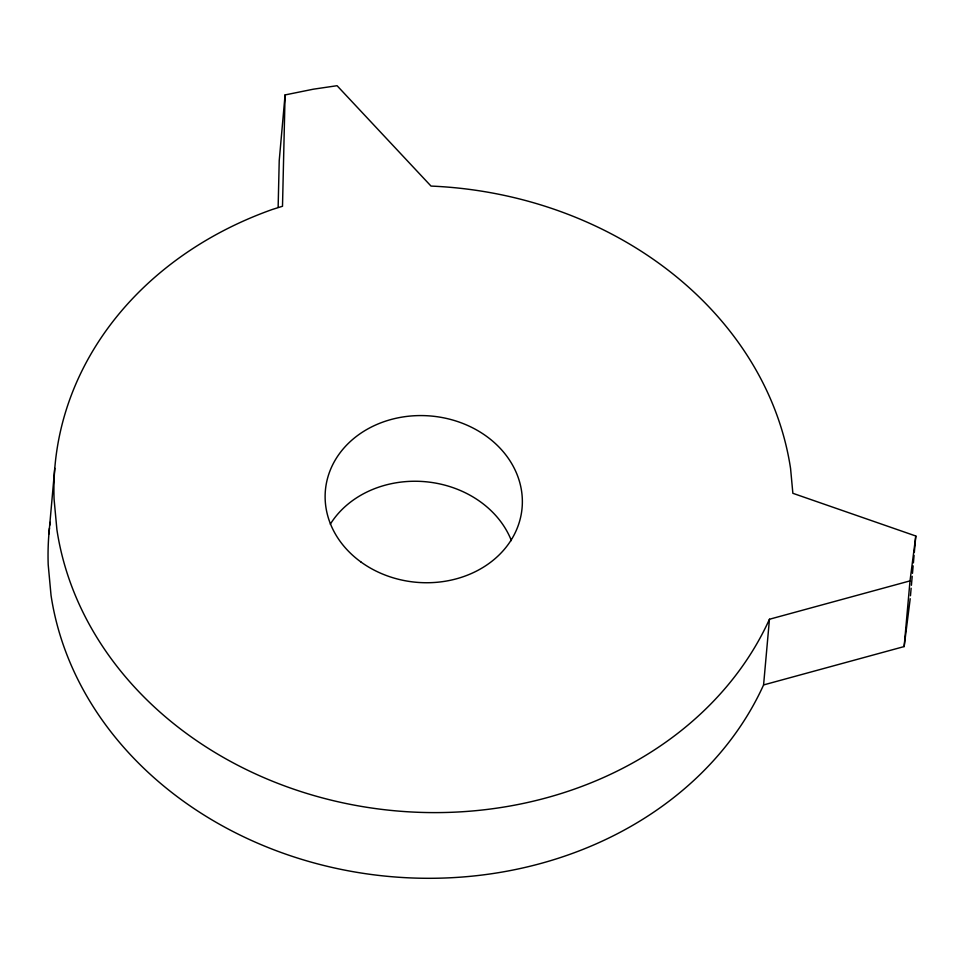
<?xml version="1.0" encoding="UTF-8"?>
<svg xmlns="http://www.w3.org/2000/svg" width="964" height="964" viewBox="0 0 964 964"><rect width="100%" height="100%" fill="white"/><g stroke="black" fill="none" stroke-linecap="round" stroke-linejoin="round"><path stroke-width="1.45" d="M278.138 207.26L279.223 160.627L285.079 94.93L313.348 89.194L337.063 85.7L431.016 186.076A370.26 312.963 5.1 0 1 790.576 468.576L792.866 493.303L915.8 536.008L910.016 580.882L904.148 646.567L763.584 684.934A370.26 312.963 5.1 0 1 374.406 874.89A370.26 312.963 5.1 0 1 51.044 595.415L48.2 564.687A370.26 312.963 5.1 0 1 49.453 528.139M285.079 94.93L282.5 206.26L272.222 209.501A370.26 312.963 5.1 0 0 54.068 499.003L56.912 529.73A370.26 312.963 5.1 0 0 380.262 809.194A370.26 312.963 5.1 0 0 769.453 619.25L910.016 580.882M48.911 533.972L54.779 468.275M763.584 684.934L769.453 619.25M910.209 598.716L904.148 646.567M910.474 595.728L911.137 588.257M911.402 585.281L912.197 576.315M912.474 573.327L913.137 565.868M913.402 562.88L914.065 555.421M914.33 552.432L915.8 536.008M49.767 525.235A370.26 312.963 5.1 0 1 50.116 522.331M330.303 524.199A98.738 83.458 5.1 0 1 425.461 481.723A98.738 83.458 5.1 0 1 511.378 540.611M360.922 561.976A98.738 83.458 5.1 0 0 520.994 515.499A98.738 83.458 5.1 0 0 389.311 419.991A98.738 83.458 5.1 0 0 360.922 561.976"/></g></svg>
